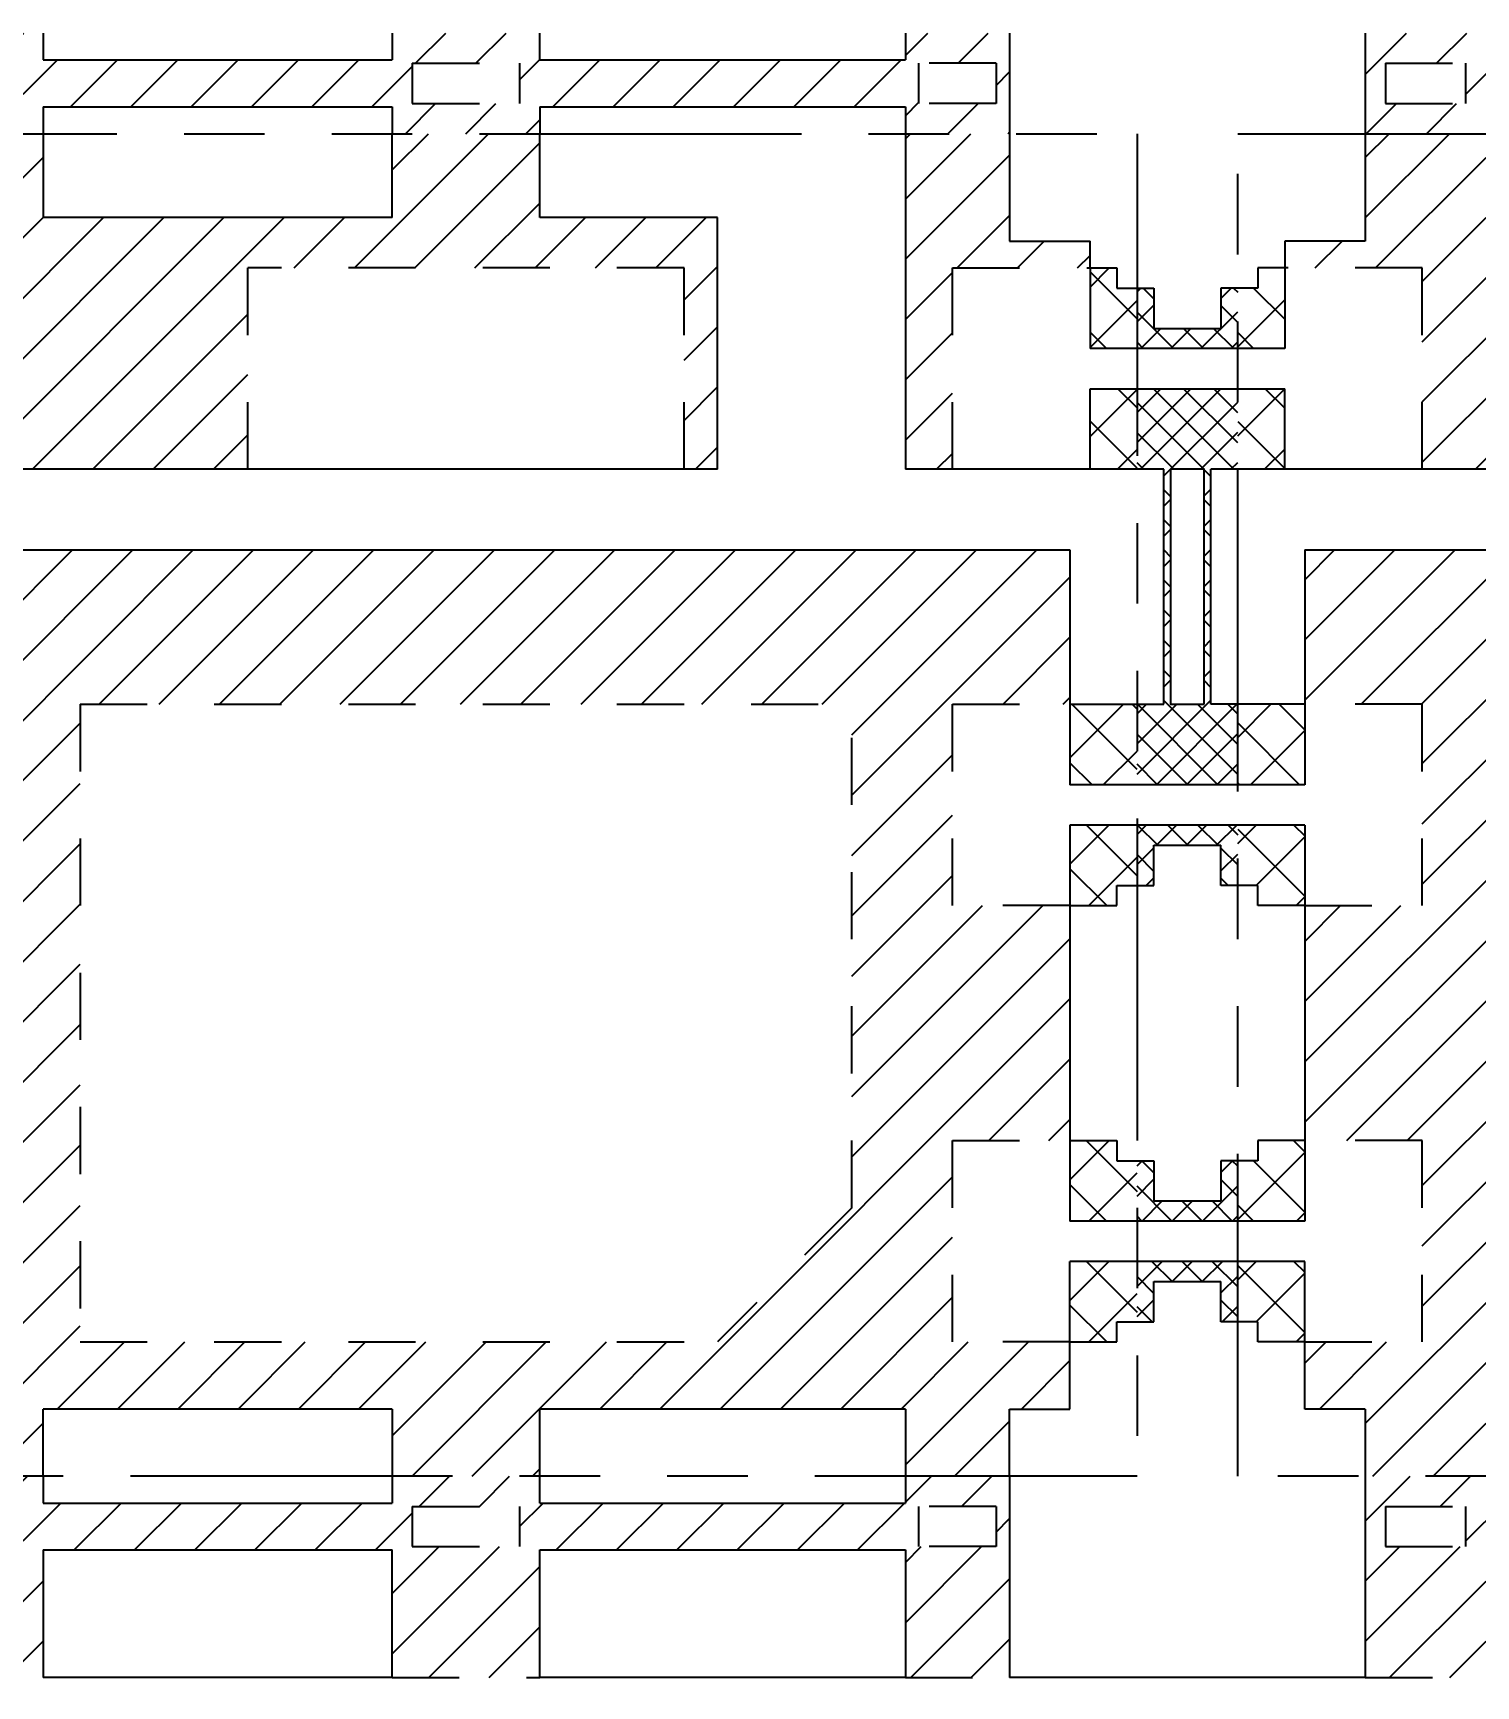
# Model space of a CAD drawing. Extents: x -31 to 92, y -5 to 32.
# Drawn here: x -28.361 to -26.211, y 2.098 to 4.56 of the extents above; entities that cross this region are included whole.
import ezdxf

# ---------------------------------------------------------------- set-up
doc = ezdxf.new("R2010")
doc.units = 0
doc.linetypes.add('ACAD_ISO09W100', pattern=[45, 24, -3, 6, -3, 6, -3])
doc.linetypes.add('HIDDEN', pattern=[0.375, 0.25, -0.125])
for name, color, linetype in [('dimension', 3, 'Continuous'), ('Etched Area', 4, 'Continuous'), ('Hidden', 4, 'HIDDEN'), ('PKG Line', 2, 'ACAD_ISO09W100')]:
    doc.layers.add(name, color=color, linetype=linetype)
doc.styles.add('SIMPLEX', font='SIMPLEX')
doc.dimstyles.new('0.16', dxfattribs={"dimscale": 0.16, "dimtxt": 1, "dimasz": 1, "dimexe": 0.3, "dimexo": 0.3, "dimgap": 0.3, "dimtad": 0, "dimdec": 3, "dimzin": 1, "dimdsep": 46, "dimtxsty": 'SIMPLEX', "dimcen": 0, "dimclrd": 256, "dimclre": 256, "dimclrt": 7, "dimadec": 0, "dimazin": 1, "dimtm": 1.25, "dimtfac": 1, "dimtdec": 3, "dimtmove": 0, "dimatfit": 0, "dimfxl": 0.0072, "dimtolj": 1, "dimtzin": 0, "dimlwd": -1, "dimlwe": -1, "dimarcsym": 1})
pattern_1 = [(45, (512.1009, 192.651176), (-0.0449012806, 0.0449012806), [])]
pattern_2 = [(45, (-293.53363, 42.990105), (-0.04490128, 0.04490128), [])]
pattern_3 = [(135, (-293.53363, 42.990105), (-0.04490128, -0.04490128), [])]
pattern_4 = [(45, (-291.38363, 42.990105), (-0.04490128, 0.04490128), [])]
pattern_5 = [(45, (-293.58363, 42.990105), (-0.04490128, 0.04490128), [])]
pattern_6 = [(135, (-293.58363, 42.990105), (-0.04490128, -0.04490128), [])]
pattern_7 = [(45, (84.982852, 13.05023), (-0.02245064, 0.02245064), [])]
pattern_8 = [(135, (84.982852, 13.05023), (-0.02245064, -0.02245064), [])]

# ---------------------------------------------------------------- blocks, each defined once
blk = doc.blocks.new('*D0')
at = {"layer": 'Defpoints', "color": 0, "transparency": 16777216}
for p in [(2834.0775, 1819.6567), (2712.145, 1789.4817), (2713.1256, 1789.4817)]:
    blk.add_point(p, dxfattribs=at)
at = {"layer": 'dimension', "transparency": 16777216}
blk.add_line((2713.0776, 1789.4817), (2712.145, 1789.4817), dxfattribs=at)
at = {"layer": 'dimension', "color": 7, "transparency": 16777216, "insert": (2711.7161, 1789.4817), "char_height": 0.16, "attachment_point": 5, "style": 'SIMPLEX'}
blk.add_mtext('\\A1;30.175', dxfattribs=at)
blk = doc.blocks.new('*D1')
at = {"layer": 'Defpoints', "color": 0, "transparency": 16777216}
for p in [(2834.0775, 1819.6567), (2714.1625, 1788.5587), (2714.1625, 1787.7874)]:
    blk.add_point(p, dxfattribs=at)
at = {"layer": 'dimension', "transparency": 16777216}
blk.add_line((2714.1625, 1788.5107), (2714.1625, 1787.7874), dxfattribs=at)
at = {"layer": 'dimension', "color": 7, "transparency": 16777216, "insert": (2714.1625, 1787.3128), "char_height": 0.16, "attachment_point": 5, "rotation": 90, "style": 'SIMPLEX'}
blk.add_mtext('\\A1;119.915', dxfattribs=at)
blk = doc.blocks.new('*D4')
at = {"layer": 'Defpoints', "color": 0, "transparency": 16777216}
for p in [(2834.0775, 1819.6567), (2712.145, 1789.6317), (2712.9057, 1789.6317)]:
    blk.add_point(p, dxfattribs=at)
at = {"layer": 'dimension', "transparency": 16777216}
blk.add_line((2712.8577, 1789.6317), (2712.145, 1789.6317), dxfattribs=at)
at = {"layer": 'dimension', "color": 7, "transparency": 16777216, "insert": (2711.7008, 1789.6317), "char_height": 0.16, "attachment_point": 5, "style": 'SIMPLEX'}
blk.add_mtext('\\A1;30.025', dxfattribs=at)
blk = doc.blocks.new('*D5')
at = {"layer": 'Defpoints', "color": 0, "transparency": 16777216}
for p in [(2834.0775, 1819.6567), (2712.145, 1789.8317), (2712.9011, 1789.8317)]:
    blk.add_point(p, dxfattribs=at)
at = {"layer": 'dimension', "transparency": 16777216}
blk.add_line((2712.8531, 1789.8317), (2712.145, 1789.8317), dxfattribs=at)
at = {"layer": 'dimension', "color": 7, "transparency": 16777216, "insert": (2711.7008, 1789.8317), "char_height": 0.16, "attachment_point": 5, "style": 'SIMPLEX'}
blk.add_mtext('\\A1;29.825', dxfattribs=at)
blk = doc.blocks.new('*D6')
at = {"layer": 'Defpoints', "color": 0, "transparency": 16777216}
for p in [(2834.0775, 1819.6567), (2712.145, 1790.0417), (2712.9054, 1789.9817)]:
    blk.add_point(p, dxfattribs=at)
at = {"layer": 'dimension', "transparency": 16777216}
for p, q in [((2712.465, 1790.0417), (2712.145, 1790.0417)), ((2712.5854, 1789.9817), (2712.465, 1790.0417)), ((2712.8574, 1789.9817), (2712.5854, 1789.9817))]:
    blk.add_line(p, q, dxfattribs=at)
at = {"layer": 'dimension', "color": 7, "transparency": 16777216, "insert": (2711.7008, 1790.0417), "char_height": 0.16, "attachment_point": 5, "style": 'SIMPLEX'}
blk.add_mtext('\\A1;29.675', dxfattribs=at)
blk = doc.blocks.new('*D7')
at = {"layer": 'Defpoints', "color": 0, "transparency": 16777216}
for p in [(2834.0775, 1819.6567), (2712.9099, 1790.3817), (2712.145, 1790.2417)]:
    blk.add_point(p, dxfattribs=at)
at = {"layer": 'dimension', "transparency": 16777216}
for p, q in [((2712.5899, 1790.3817), (2712.465, 1790.2417)), ((2712.8619, 1790.3817), (2712.5899, 1790.3817)), ((2712.465, 1790.2417), (2712.145, 1790.2417))]:
    blk.add_line(p, q, dxfattribs=at)
at = {"layer": 'dimension', "color": 7, "transparency": 16777216, "insert": (2711.7008, 1790.2417), "char_height": 0.16, "attachment_point": 5, "style": 'SIMPLEX'}
blk.add_mtext('\\A1;29.275', dxfattribs=at)
blk = doc.blocks.new('*D8')
at = {"layer": 'Defpoints', "color": 0, "transparency": 16777216}
for p in [(2834.0775, 1819.6567), (2712.145, 1790.5317), (2712.9034, 1790.5317)]:
    blk.add_point(p, dxfattribs=at)
at = {"layer": 'dimension', "transparency": 16777216}
blk.add_line((2712.8554, 1790.5317), (2712.145, 1790.5317), dxfattribs=at)
at = {"layer": 'dimension', "color": 7, "transparency": 16777216, "insert": (2711.7161, 1790.5317), "char_height": 0.16, "attachment_point": 5, "style": 'SIMPLEX'}
blk.add_mtext('\\A1;29.125', dxfattribs=at)
blk = doc.blocks.new('*D9')
at = {"layer": 'Defpoints', "color": 0, "transparency": 16777216}
for p in [(2834.0775, 1819.6567), (2712.145, 1790.7317), (2712.9044, 1790.7317)]:
    blk.add_point(p, dxfattribs=at)
at = {"layer": 'dimension', "transparency": 16777216}
blk.add_line((2712.8564, 1790.7317), (2712.145, 1790.7317), dxfattribs=at)
at = {"layer": 'dimension', "color": 7, "transparency": 16777216, "insert": (2711.7008, 1790.7317), "char_height": 0.16, "attachment_point": 5, "style": 'SIMPLEX'}
blk.add_mtext('\\A1;28.925', dxfattribs=at)
blk = doc.blocks.new('*D10')
at = {"layer": 'Defpoints', "color": 0, "transparency": 16777216}
for p in [(2834.0775, 1819.6567), (2712.145, 1791.0217), (2712.901, 1790.8817)]:
    blk.add_point(p, dxfattribs=at)
at = {"layer": 'dimension', "transparency": 16777216}
for p, q in [((2712.465, 1791.0217), (2712.145, 1791.0217)), ((2712.581, 1790.8817), (2712.465, 1791.0217)), ((2712.853, 1790.8817), (2712.581, 1790.8817))]:
    blk.add_line(p, q, dxfattribs=at)
at = {"layer": 'dimension', "color": 7, "transparency": 16777216, "insert": (2711.7008, 1791.0217), "char_height": 0.16, "attachment_point": 5, "style": 'SIMPLEX'}
blk.add_mtext('\\A1;28.775', dxfattribs=at)
blk = doc.blocks.new('*D11')
at = {"layer": 'Defpoints', "color": 0, "transparency": 16777216}
for p in [(2834.0775, 1819.6567), (2712.9061, 1791.2817), (2712.145, 1791.2217)]:
    blk.add_point(p, dxfattribs=at)
at = {"layer": 'dimension', "transparency": 16777216}
for p, q in [((2712.5861, 1791.2817), (2712.465, 1791.2217)), ((2712.8581, 1791.2817), (2712.5861, 1791.2817)), ((2712.465, 1791.2217), (2712.145, 1791.2217))]:
    blk.add_line(p, q, dxfattribs=at)
at = {"layer": 'dimension', "color": 7, "transparency": 16777216, "insert": (2711.7008, 1791.2217), "char_height": 0.16, "attachment_point": 5, "style": 'SIMPLEX'}
blk.add_mtext('\\A1;28.375', dxfattribs=at)
blk = doc.blocks.new('*D12')
at = {"layer": 'Defpoints', "color": 0, "transparency": 16777216}
for p in [(2834.0775, 1819.6567), (2712.145, 1791.4317), (2712.909, 1791.4317)]:
    blk.add_point(p, dxfattribs=at)
at = {"layer": 'dimension', "transparency": 16777216}
blk.add_line((2712.861, 1791.4317), (2712.145, 1791.4317), dxfattribs=at)
at = {"layer": 'dimension', "color": 7, "transparency": 16777216, "insert": (2711.7008, 1791.4317), "char_height": 0.16, "attachment_point": 5, "style": 'SIMPLEX'}
blk.add_mtext('\\A1;28.225', dxfattribs=at)
blk = doc.blocks.new('*D13')
at = {"layer": 'Defpoints', "color": 0, "transparency": 16777216}
for p in [(2834.0775, 1819.6567), (2712.145, 1791.6317), (2712.9063, 1791.6317)]:
    blk.add_point(p, dxfattribs=at)
at = {"layer": 'dimension', "transparency": 16777216}
blk.add_line((2712.8583, 1791.6317), (2712.145, 1791.6317), dxfattribs=at)
at = {"layer": 'dimension', "color": 7, "transparency": 16777216, "insert": (2711.7008, 1791.6317), "char_height": 0.16, "attachment_point": 5, "style": 'SIMPLEX'}
blk.add_mtext('\\A1;28.025', dxfattribs=at)
blk = doc.blocks.new('*D14')
at = {"layer": 'Defpoints', "color": 0, "transparency": 16777216}
for p in [(2834.0775, 1819.6567), (2712.145, 1791.7817), (2712.9161, 1791.7817)]:
    blk.add_point(p, dxfattribs=at)
at = {"layer": 'dimension', "transparency": 16777216}
blk.add_line((2712.8681, 1791.7817), (2712.145, 1791.7817), dxfattribs=at)
at = {"layer": 'dimension', "color": 7, "transparency": 16777216, "insert": (2711.7008, 1791.7817), "char_height": 0.16, "attachment_point": 5, "style": 'SIMPLEX'}
blk.add_mtext('\\A1;27.875', dxfattribs=at)
blk = doc.blocks.new('*D30')
at = {"layer": 'Defpoints', "color": 0, "transparency": 16777216}
for p in [(2834.0775, 1819.6567), (2714.3625, 1788.5507), (2714.3625, 1787.7874)]:
    blk.add_point(p, dxfattribs=at)
at = {"layer": 'dimension', "transparency": 16777216}
blk.add_line((2714.3625, 1788.5027), (2714.3625, 1787.7874), dxfattribs=at)
at = {"layer": 'dimension', "color": 7, "transparency": 16777216, "insert": (2714.3625, 1787.3128), "char_height": 0.16, "attachment_point": 5, "rotation": 90, "style": 'SIMPLEX'}
blk.add_mtext('\\A1;119.715', dxfattribs=at)
blk = doc.blocks.new('*D31')
at = {"layer": 'Defpoints', "color": 0, "transparency": 16777216}
for p in [(2834.0775, 1819.6567), (2714.6525, 1788.5532), (2714.6525, 1787.7874)]:
    blk.add_point(p, dxfattribs=at)
at = {"layer": 'dimension', "transparency": 16777216}
blk.add_line((2714.6525, 1788.5052), (2714.6525, 1787.7874), dxfattribs=at)
at = {"layer": 'dimension', "color": 7, "transparency": 16777216, "insert": (2714.6525, 1787.2975), "char_height": 0.16, "attachment_point": 5, "rotation": 90, "style": 'SIMPLEX'}
blk.add_mtext('\\A1;119.425', dxfattribs=at)
blk = doc.blocks.new('*D32')
at = {"layer": 'Defpoints', "color": 0, "transparency": 16777216}
for p in [(2834.0775, 1819.6567), (2714.8525, 1788.552), (2714.8525, 1787.7874)]:
    blk.add_point(p, dxfattribs=at)
at = {"layer": 'dimension', "transparency": 16777216}
blk.add_line((2714.8525, 1788.504), (2714.8525, 1787.7874), dxfattribs=at)
at = {"layer": 'dimension', "color": 7, "transparency": 16777216, "insert": (2714.8525, 1787.2975), "char_height": 0.16, "attachment_point": 5, "rotation": 90, "style": 'SIMPLEX'}
blk.add_mtext('\\A1;119.225', dxfattribs=at)
blk = doc.blocks.new('*D33')
at = {"layer": 'Defpoints', "color": 0, "transparency": 16777216}
for p in [(2834.0775, 1819.6567), (2715.1425, 1788.5544), (2715.1425, 1787.7874)]:
    blk.add_point(p, dxfattribs=at)
at = {"layer": 'dimension', "transparency": 16777216}
blk.add_line((2715.1425, 1788.5064), (2715.1425, 1787.7874), dxfattribs=at)
at = {"layer": 'dimension', "color": 7, "transparency": 16777216, "insert": (2715.1425, 1787.2975), "char_height": 0.16, "attachment_point": 5, "rotation": 90, "style": 'SIMPLEX'}
blk.add_mtext('\\A1;118.935', dxfattribs=at)
blk = doc.blocks.new('*D34')
at = {"layer": 'Defpoints', "color": 0, "transparency": 16777216}
for p in [(2834.0775, 1819.6567), (2715.3425, 1788.5457), (2715.3425, 1787.7874)]:
    blk.add_point(p, dxfattribs=at)
at = {"layer": 'dimension', "transparency": 16777216}
blk.add_line((2715.3425, 1788.4977), (2715.3425, 1787.7874), dxfattribs=at)
at = {"layer": 'dimension', "color": 7, "transparency": 16777216, "insert": (2715.3425, 1787.2975), "char_height": 0.16, "attachment_point": 5, "rotation": 90, "style": 'SIMPLEX'}
blk.add_mtext('\\A1;118.735', dxfattribs=at)
blk = doc.blocks.new('*D35')
at = {"layer": 'Defpoints', "color": 0, "transparency": 16777216}
for p in [(2834.0775, 1819.6567), (2715.5525, 1788.5558), (2715.5525, 1787.7874)]:
    blk.add_point(p, dxfattribs=at)
at = {"layer": 'dimension', "transparency": 16777216}
blk.add_line((2715.5525, 1788.5078), (2715.5525, 1787.7874), dxfattribs=at)
at = {"layer": 'dimension', "color": 7, "transparency": 16777216, "insert": (2715.5525, 1787.2975), "char_height": 0.16, "attachment_point": 5, "rotation": 90, "style": 'SIMPLEX'}
blk.add_mtext('\\A1;118.525', dxfattribs=at)
blk = doc.blocks.new('*D36')
at = {"layer": 'Defpoints', "color": 0, "transparency": 16777216}
for p in [(2834.0775, 1819.6567), (2715.7525, 1788.567), (2715.7525, 1787.7874)]:
    blk.add_point(p, dxfattribs=at)
at = {"layer": 'dimension', "transparency": 16777216}
blk.add_line((2715.7525, 1788.519), (2715.7525, 1787.7874), dxfattribs=at)
at = {"layer": 'dimension', "color": 7, "transparency": 16777216, "insert": (2715.7525, 1787.2975), "char_height": 0.16, "attachment_point": 5, "rotation": 90, "style": 'SIMPLEX'}
blk.add_mtext('\\A1;118.325', dxfattribs=at)
blk = doc.blocks.new('*D37')
at = {"layer": 'Defpoints', "color": 0, "transparency": 16777216}
for p in [(2834.0775, 1819.6567), (2715.9025, 1788.5595), (2715.9025, 1787.7874)]:
    blk.add_point(p, dxfattribs=at)
at = {"layer": 'dimension', "transparency": 16777216}
blk.add_line((2715.9025, 1788.5115), (2715.9025, 1787.7874), dxfattribs=at)
at = {"layer": 'dimension', "color": 7, "transparency": 16777216, "insert": (2715.9025, 1787.3128), "char_height": 0.16, "attachment_point": 5, "rotation": 90, "style": 'SIMPLEX'}
blk.add_mtext('\\A1;118.175', dxfattribs=at)
blk = doc.blocks.new('*D38')
at = {"layer": 'Defpoints', "color": 0, "transparency": 16777216}
for p in [(2834.0775, 1819.6567), (2716.1025, 1788.5558), (2716.1025, 1787.7874)]:
    blk.add_point(p, dxfattribs=at)
at = {"layer": 'dimension', "transparency": 16777216}
blk.add_line((2716.1025, 1788.5078), (2716.1025, 1787.7874), dxfattribs=at)
at = {"layer": 'dimension', "color": 7, "transparency": 16777216, "insert": (2716.1025, 1787.2975), "char_height": 0.16, "attachment_point": 5, "rotation": 90, "style": 'SIMPLEX'}
blk.add_mtext('\\A1;117.975', dxfattribs=at)
blk = doc.blocks.new('*D39')
at = {"layer": 'Defpoints', "color": 0, "transparency": 16777216}
for p in [(2834.0775, 1819.6567), (2716.3125, 1788.5571), (2716.3125, 1787.7874)]:
    blk.add_point(p, dxfattribs=at)
at = {"layer": 'dimension', "transparency": 16777216}
blk.add_line((2716.3125, 1788.5091), (2716.3125, 1787.7874), dxfattribs=at)
at = {"layer": 'dimension', "color": 7, "transparency": 16777216, "insert": (2716.3125, 1787.2975), "char_height": 0.16, "attachment_point": 5, "rotation": 90, "style": 'SIMPLEX'}
blk.add_mtext('\\A1;117.765', dxfattribs=at)

msp = doc.modelspace()

# ---------------------------------------------------------------- hatches: boundary and pattern name
at = {"layer": 'Etched Area'}
h = msp.add_hatch(dxfattribs=at)
h.set_pattern_fill('ANSI31', color=256, scale=0.02)
h.set_pattern_definition(pattern_1)
h.paths.add_polyline_path([(-26.9064, 4.5605), (-27.0614, 4.5605), (-27.0614, 4.5205), (-27.6064, 4.5205), (-27.6064, 4.5605), (-27.8264, 4.5605), (-27.8264, 4.5205), (-28.3464, 4.5205), (-28.3464, 4.5605), (-28.5264, 4.5605), (-28.5264, 4.4105), (-28.3464, 4.4105), (-28.3464, 4.4505), (-27.8264, 4.4505), (-27.8264, 4.4105), (-27.6064, 4.4105), (-27.6064, 4.4505), (-27.0614, 4.4505), (-27.0614, 4.4105), (-26.9064, 4.4105)])
h.paths.add_polyline_path([(-27.6364, 4.4555), (-27.7964, 4.4555), (-27.7964, 4.5155), (-27.6364, 4.5155)], flags=16)
h.paths.add_polyline_path([(-27.0414, 4.5155), (-26.9264, 4.5155), (-26.9264, 4.4555), (-27.0414, 4.4555)], flags=16)
h.paths.add_polyline_path([(-28.3764, 4.4555), (-28.4964, 4.4555), (-28.4964, 4.5155), (-28.3764, 4.5155)], flags=16)
h = msp.add_hatch(dxfattribs=at)
h.set_pattern_fill('ANSI31', color=256, scale=0.02)
h.set_pattern_definition([(45, (514.2509, 192.651176), (-0.0449012806, 0.0449012806), [])])
h.paths.add_polyline_path([(-24.7564, 4.5605), (-24.9114, 4.5605), (-24.9114, 4.5205), (-25.4564, 4.5205), (-25.4564, 4.5605), (-25.6764, 4.5605), (-25.6764, 4.5205), (-26.1964, 4.5205), (-26.1964, 4.5605), (-26.3764, 4.5605), (-26.3764, 4.4105), (-26.1964, 4.4105), (-26.1964, 4.4505), (-25.6764, 4.4505), (-25.6764, 4.4105), (-25.4564, 4.4105), (-25.4564, 4.4505), (-24.9114, 4.4505), (-24.9114, 4.4105), (-24.7564, 4.4105)])
h.paths.add_polyline_path([(-25.4864, 4.4555), (-25.6464, 4.4555), (-25.6464, 4.5155), (-25.4864, 4.5155)], flags=16)
h.paths.add_polyline_path([(-24.8914, 4.5155), (-24.7764, 4.5155), (-24.7764, 4.4555), (-24.8914, 4.4555)], flags=16)
h.paths.add_polyline_path([(-26.2264, 4.4555), (-26.3464, 4.4555), (-26.3464, 4.5155), (-26.2264, 4.5155)], flags=16)
h = msp.add_hatch(dxfattribs=at)
h.set_pattern_fill('ANSI31', color=256, scale=0.02)
h.set_pattern_definition(pattern_2)
h.paths.add_polyline_path([(-28.0414, 4.2105), (-27.3914, 4.2105), (-27.3914, 3.9105), (-27.3414, 3.9105), (-27.3414, 4.2855), (-27.6064, 4.2855), (-27.6064, 4.4105), (-27.8264, 4.4105), (-27.8264, 4.2855), (-28.3464, 4.2855), (-28.3464, 4.4105), (-28.5264, 4.4105), (-28.5264, 4.2505), (-28.6464, 4.2505), (-28.6464, 4.2105), (-28.4414, 4.2105), (-28.4414, 3.9105), (-28.0414, 3.9105)])
h = msp.add_hatch(dxfattribs=at)
h.set_pattern_fill('ANSI31', color=4, scale=0.02)
h.set_pattern_definition(pattern_2)
h.paths.add_polyline_path([(-26.9064, 4.4105), (-27.0614, 4.4105), (-27.0614, 3.9105), (-26.9914, 3.9105), (-26.9914, 4.2105), (-26.7864, 4.2105), (-26.7864, 4.2505), (-26.9064, 4.2505)])
h = msp.add_hatch(dxfattribs=at)
h.set_pattern_fill('ANSI31', color=256, scale=0.02)
h.set_pattern_definition(pattern_4)
h.paths.add_polyline_path([(-25.8914, 4.2105), (-25.2414, 4.2105), (-25.2414, 3.9105), (-25.1914, 3.9105), (-25.1914, 4.2855), (-25.4564, 4.2855), (-25.4564, 4.4105), (-25.6764, 4.4105), (-25.6764, 4.2855), (-26.1964, 4.2855), (-26.1964, 4.4105), (-26.3764, 4.4105), (-26.3764, 4.2505), (-26.4964, 4.2505), (-26.4964, 4.2105), (-26.2914, 4.2105), (-26.2914, 3.9105), (-25.8914, 3.9105)])
h = msp.add_hatch(dxfattribs=at)
h.set_pattern_fill('ANSI31', color=4, scale=0.02)
h.set_pattern_definition([(45, (-293.53363, 44.290105), (-0.04490128, 0.04490128), [])])
h.paths.add_polyline_path([(-26.7864, 4.2105), (-26.7864, 4.0905), (-26.7164, 4.0905), (-26.7164, 4.1805), (-26.7464, 4.1805), (-26.7464, 4.2105)])
h = msp.add_hatch(dxfattribs=at)
h.set_pattern_fill('ANSI31', color=4, scale=0.02, angle=90)
h.set_pattern_definition([(135, (-293.53363, 44.290105), (-0.04490128, -0.04490128), [])])
h.paths.add_polyline_path([(-26.7864, 4.2105), (-26.7864, 4.0905), (-26.7164, 4.0905), (-26.7164, 4.1805), (-26.7464, 4.1805), (-26.7464, 4.2105)])
h = msp.add_hatch(dxfattribs=at)
h.set_pattern_fill('ANSI31', color=4, scale=0.02)
h.set_pattern_definition([(45, (-293.58363, 44.290105), (-0.04490128, 0.04490128), [])])
h.paths.add_polyline_path([(-26.4964, 4.0905), (-26.4964, 4.2105), (-26.5364, 4.2105), (-26.5364, 4.1805), (-26.5664, 4.1805), (-26.5664, 4.0905)])
h = msp.add_hatch(dxfattribs=at)
h.set_pattern_fill('ANSI31', color=4, scale=0.02, angle=90)
h.set_pattern_definition([(135, (-293.58363, 44.290105), (-0.04490128, -0.04490128), [])])
h.paths.add_polyline_path([(-26.4964, 4.0905), (-26.4964, 4.2105), (-26.5364, 4.2105), (-26.5364, 4.1805), (-26.5664, 4.1805), (-26.5664, 4.0905)])
h = msp.add_hatch(dxfattribs=at)
h.set_pattern_fill('ANSI31', color=256, scale=0.01)
h.set_pattern_definition(pattern_7)
h.paths.add_polyline_path([(-26.5664, 4.1805), (-26.5914, 4.1805), (-26.5914, 4.1205), (-26.6914, 4.1205), (-26.6914, 4.1805), (-26.7164, 4.1805), (-26.7164, 4.0905), (-26.5664, 4.0905)])
h = msp.add_hatch(dxfattribs=at)
h.set_pattern_fill('ANSI31', color=256, scale=0.01, angle=90)
h.set_pattern_definition(pattern_8)
h.paths.add_polyline_path([(-26.5664, 4.1805), (-26.5914, 4.1805), (-26.5914, 4.1205), (-26.6914, 4.1205), (-26.6914, 4.1805), (-26.7164, 4.1805), (-26.7164, 4.0905), (-26.5664, 4.0905)])
h = msp.add_hatch(dxfattribs=at)
h.set_pattern_fill('ANSI31', color=4, scale=0.02, angle=90)
h.set_pattern_definition(pattern_3)
h.paths.add_polyline_path([(-26.7164, 4.0305), (-26.7864, 4.0305), (-26.7864, 3.9105), (-26.7164, 3.9105)])
h = msp.add_hatch(dxfattribs=at)
h.set_pattern_fill('ANSI31', color=4, scale=0.02)
h.set_pattern_definition(pattern_2)
h.paths.add_polyline_path([(-26.7164, 4.0305), (-26.7864, 4.0305), (-26.7864, 3.9105), (-26.7164, 3.9105)])
h = msp.add_hatch(dxfattribs=at)
h.set_pattern_fill('ANSI31', color=256, scale=0.01)
h.set_pattern_definition(pattern_7)
h.paths.add_polyline_path([(-26.6164, 3.5605), (-26.6664, 3.5605), (-26.6664, 3.9105), (-26.6164, 3.9105)])
h.paths.add_polyline_path([(-26.5664, 4.0305), (-26.7164, 4.0305), (-26.7164, 3.9105), (-26.6764, 3.9105), (-26.6764, 3.5605), (-26.7164, 3.5605), (-26.7164, 3.4405), (-26.5664, 3.4405), (-26.5664, 3.5605), (-26.6064, 3.5605), (-26.6064, 3.9105), (-26.5664, 3.9105)])
h = msp.add_hatch(dxfattribs=at)
h.set_pattern_fill('ANSI31', color=256, scale=0.01, angle=90)
h.set_pattern_definition(pattern_8)
h.paths.add_polyline_path([(-26.6164, 3.5605), (-26.6664, 3.5605), (-26.6664, 3.9105), (-26.6164, 3.9105)])
h.paths.add_polyline_path([(-26.5664, 4.0305), (-26.7164, 4.0305), (-26.7164, 3.9105), (-26.6764, 3.9105), (-26.6764, 3.5605), (-26.7164, 3.5605), (-26.7164, 3.4405), (-26.5664, 3.4405), (-26.5664, 3.5605), (-26.6064, 3.5605), (-26.6064, 3.9105), (-26.5664, 3.9105)])
h = msp.add_hatch(dxfattribs=at)
h.set_pattern_fill('ANSI31', color=4, scale=0.02, angle=90)
h.set_pattern_definition(pattern_6)
h.paths.add_polyline_path([(-26.4964, 4.0305), (-26.5664, 4.0305), (-26.5664, 3.9105), (-26.4964, 3.9105)])
h = msp.add_hatch(dxfattribs=at)
h.set_pattern_fill('ANSI31', color=4, scale=0.02)
h.set_pattern_definition(pattern_5)
h.paths.add_polyline_path([(-26.4964, 4.0305), (-26.5664, 4.0305), (-26.5664, 3.9105), (-26.4964, 3.9105)])
h = msp.add_hatch(dxfattribs=at)
h.set_pattern_fill('ANSI31', color=256, scale=0.02)
h.set_pattern_definition(pattern_2)
h.paths.add_polyline_path([(-26.8164, 3.7905), (-28.6164, 3.7905), (-28.6164, 3.5605), (-28.4414, 3.5605), (-28.4414, 3.2605), (-28.6164, 3.2605), (-28.6164, 2.9105), (-28.4414, 2.9105), (-28.4414, 2.6105), (-28.6164, 2.6105), (-28.6164, 2.5105), (-28.5264, 2.5105), (-28.5264, 2.4105), (-28.3464, 2.4105), (-28.3464, 2.5105), (-27.8264, 2.5105), (-27.8264, 2.4105), (-27.6064, 2.4105), (-27.6064, 2.5105), (-27.0614, 2.5105), (-27.0614, 2.4105), (-26.9064, 2.4105), (-26.9064, 2.5105), (-26.8164, 2.5105), (-26.8164, 2.6105), (-26.9914, 2.6105), (-26.9914, 2.9105), (-26.8164, 2.9105), (-26.8164, 3.2605), (-26.9914, 3.2605), (-26.9914, 3.5605), (-26.8164, 3.5605)])
h.paths.add_polyline_path([(-28.2914, 3.5605), (-27.1414, 3.5605), (-27.1414, 2.8105), (-27.3414, 2.6105), (-28.2914, 2.6105)], flags=16)
h = msp.add_hatch(dxfattribs=at)
h.set_pattern_fill('ANSI31', color=256, scale=0.02)
h.set_pattern_definition(pattern_4)
h.paths.add_polyline_path([(-24.6664, 3.7905), (-26.4664, 3.7905), (-26.4664, 3.5605), (-26.2914, 3.5605), (-26.2914, 3.2605), (-26.4664, 3.2605), (-26.4664, 2.9105), (-26.2914, 2.9105), (-26.2914, 2.6105), (-26.4664, 2.6105), (-26.4664, 2.5105), (-26.3764, 2.5105), (-26.3764, 2.4105), (-26.1964, 2.4105), (-26.1964, 2.5105), (-25.6764, 2.5105), (-25.6764, 2.4105), (-25.4564, 2.4105), (-25.4564, 2.5105), (-24.9114, 2.5105), (-24.9114, 2.4105), (-24.7564, 2.4105), (-24.7564, 2.5105), (-24.6664, 2.5105), (-24.6664, 2.6105), (-24.8414, 2.6105), (-24.8414, 2.9105), (-24.6664, 2.9105), (-24.6664, 3.2605), (-24.8414, 3.2605), (-24.8414, 3.5605), (-24.6664, 3.5605)])
h.paths.add_polyline_path([(-26.1414, 3.5605), (-24.9914, 3.5605), (-24.9914, 2.8105), (-25.1914, 2.6105), (-26.1414, 2.6105)], flags=16)
h = msp.add_hatch(dxfattribs=at)
h.set_pattern_fill('ANSI31', color=4, scale=0.02, angle=90)
h.set_pattern_definition(pattern_3)
h.paths.add_polyline_path([(-26.7164, 3.5605), (-26.8164, 3.5605), (-26.8164, 3.4405), (-26.7164, 3.4405)])
h = msp.add_hatch(dxfattribs=at)
h.set_pattern_fill('ANSI31', color=4, scale=0.02)
h.set_pattern_definition(pattern_2)
h.paths.add_polyline_path([(-26.7164, 3.5605), (-26.8164, 3.5605), (-26.8164, 3.4405), (-26.7164, 3.4405)])
h = msp.add_hatch(dxfattribs=at)
h.set_pattern_fill('ANSI31', color=4, scale=0.02, angle=90)
h.set_pattern_definition(pattern_6)
h.paths.add_polyline_path([(-26.4664, 3.5605), (-26.5664, 3.5605), (-26.5664, 3.4405), (-26.4664, 3.4405)])
h = msp.add_hatch(dxfattribs=at)
h.set_pattern_fill('ANSI31', color=4, scale=0.02)
h.set_pattern_definition(pattern_5)
h.paths.add_polyline_path([(-26.4664, 3.5605), (-26.5664, 3.5605), (-26.5664, 3.4405), (-26.4664, 3.4405)])
h = msp.add_hatch(dxfattribs=at)
h.set_pattern_fill('ANSI31', color=4, scale=0.02)
h.set_pattern_definition([(45, (-293.53363, 43.640105), (-0.04490128, 0.04490128), [])])
h.paths.add_polyline_path([(-26.7164, 3.2905), (-26.7464, 3.2905), (-26.7464, 3.2605), (-26.8164, 3.2605), (-26.8164, 3.3805), (-26.7164, 3.3805)])
h = msp.add_hatch(dxfattribs=at)
h.set_pattern_fill('ANSI31', color=4, scale=0.02, angle=90)
h.set_pattern_definition([(135, (-293.53363, 43.640105), (-0.04490128, -0.04490128), [])])
h.paths.add_polyline_path([(-26.7164, 3.2905), (-26.7464, 3.2905), (-26.7464, 3.2605), (-26.8164, 3.2605), (-26.8164, 3.3805), (-26.7164, 3.3805)])
h = msp.add_hatch(dxfattribs=at)
h.set_pattern_fill('ANSI31', color=256, scale=0.01)
h.set_pattern_definition(pattern_7)
h.paths.add_polyline_path([(-26.5664, 3.3805), (-26.7164, 3.3805), (-26.7164, 3.2905), (-26.6914, 3.2905), (-26.6914, 3.3505), (-26.5914, 3.3505), (-26.5914, 3.2905), (-26.5664, 3.2905)])
h = msp.add_hatch(dxfattribs=at)
h.set_pattern_fill('ANSI31', color=256, scale=0.01, angle=90)
h.set_pattern_definition(pattern_8)
h.paths.add_polyline_path([(-26.5664, 3.3805), (-26.7164, 3.3805), (-26.7164, 3.2905), (-26.6914, 3.2905), (-26.6914, 3.3505), (-26.5914, 3.3505), (-26.5914, 3.2905), (-26.5664, 3.2905)])
h = msp.add_hatch(dxfattribs=at)
h.set_pattern_fill('ANSI31', color=4, scale=0.02)
h.set_pattern_definition([(45, (-293.58363, 43.640105), (-0.04490128, 0.04490128), [])])
h.paths.add_polyline_path([(-26.4664, 3.2605), (-26.5364, 3.2605), (-26.5364, 3.2905), (-26.5664, 3.2905), (-26.5664, 3.3805), (-26.4664, 3.3805)])
h = msp.add_hatch(dxfattribs=at)
h.set_pattern_fill('ANSI31', color=4, scale=0.02, angle=90)
h.set_pattern_definition([(135, (-293.58363, 43.640105), (-0.04490128, -0.04490128), [])])
h.paths.add_polyline_path([(-26.4664, 3.2605), (-26.5364, 3.2605), (-26.5364, 3.2905), (-26.5664, 3.2905), (-26.5664, 3.3805), (-26.4664, 3.3805)])
h = msp.add_hatch(dxfattribs=at)
h.set_pattern_fill('ANSI31', color=4, scale=0.02)
h.set_pattern_definition(pattern_2)
h.paths.add_polyline_path([(-26.7164, 2.8805), (-26.7464, 2.8805), (-26.7464, 2.9105), (-26.8164, 2.9105), (-26.8164, 2.7905), (-26.7164, 2.7905)])
h = msp.add_hatch(dxfattribs=at)
h.set_pattern_fill('ANSI31', color=4, scale=0.02, angle=90)
h.set_pattern_definition(pattern_3)
h.paths.add_polyline_path([(-26.7164, 2.8805), (-26.7464, 2.8805), (-26.7464, 2.9105), (-26.8164, 2.9105), (-26.8164, 2.7905), (-26.7164, 2.7905)])
h = msp.add_hatch(dxfattribs=at)
h.set_pattern_fill('ANSI31', color=4, scale=0.02)
h.set_pattern_definition(pattern_5)
h.paths.add_polyline_path([(-26.4664, 2.9105), (-26.5364, 2.9105), (-26.5364, 2.8805), (-26.5664, 2.8805), (-26.5664, 2.7905), (-26.4664, 2.7905)])
h = msp.add_hatch(dxfattribs=at)
h.set_pattern_fill('ANSI31', color=4, scale=0.02, angle=90)
h.set_pattern_definition(pattern_6)
h.paths.add_polyline_path([(-26.4664, 2.9105), (-26.5364, 2.9105), (-26.5364, 2.8805), (-26.5664, 2.8805), (-26.5664, 2.7905), (-26.4664, 2.7905)])
h = msp.add_hatch(dxfattribs=at)
h.set_pattern_fill('ANSI31', color=256, scale=0.01)
h.set_pattern_definition(pattern_7)
h.paths.add_polyline_path([(-26.5664, 2.8805), (-26.5914, 2.8805), (-26.5914, 2.8205), (-26.6914, 2.8205), (-26.6914, 2.8805), (-26.7164, 2.8805), (-26.7164, 2.7905), (-26.5664, 2.7905)])
h = msp.add_hatch(dxfattribs=at)
h.set_pattern_fill('ANSI31', color=256, scale=0.01, angle=90)
h.set_pattern_definition(pattern_8)
h.paths.add_polyline_path([(-26.5664, 2.8805), (-26.5914, 2.8805), (-26.5914, 2.8205), (-26.6914, 2.8205), (-26.6914, 2.8805), (-26.7164, 2.8805), (-26.7164, 2.7905), (-26.5664, 2.7905)])
h = msp.add_hatch(dxfattribs=at)
h.set_pattern_fill('ANSI31', color=4, scale=0.02)
h.set_pattern_definition(pattern_2)
h.paths.add_polyline_path([(-26.7164, 2.6405), (-26.7464, 2.6405), (-26.7464, 2.6105), (-26.8164, 2.6105), (-26.8164, 2.7305), (-26.7164, 2.7305)])
h = msp.add_hatch(dxfattribs=at)
h.set_pattern_fill('ANSI31', color=4, scale=0.02, angle=90)
h.set_pattern_definition(pattern_3)
h.paths.add_polyline_path([(-26.7164, 2.6405), (-26.7464, 2.6405), (-26.7464, 2.6105), (-26.8164, 2.6105), (-26.8164, 2.7305), (-26.7164, 2.7305)])
h = msp.add_hatch(dxfattribs=at)
h.set_pattern_fill('ANSI31', color=256, scale=0.01)
h.set_pattern_definition(pattern_7)
h.paths.add_polyline_path([(-26.5664, 2.7305), (-26.7164, 2.7305), (-26.7164, 2.6405), (-26.6914, 2.6405), (-26.6914, 2.7005), (-26.5914, 2.7005), (-26.5914, 2.6405), (-26.5664, 2.6405)])
h = msp.add_hatch(dxfattribs=at)
h.set_pattern_fill('ANSI31', color=256, scale=0.01, angle=90)
h.set_pattern_definition(pattern_8)
h.paths.add_polyline_path([(-26.5664, 2.7305), (-26.7164, 2.7305), (-26.7164, 2.6405), (-26.6914, 2.6405), (-26.6914, 2.7005), (-26.5914, 2.7005), (-26.5914, 2.6405), (-26.5664, 2.6405)])
h = msp.add_hatch(dxfattribs=at)
h.set_pattern_fill('ANSI31', color=4, scale=0.02)
h.set_pattern_definition(pattern_5)
h.paths.add_polyline_path([(-26.4664, 2.6105), (-26.5364, 2.6105), (-26.5364, 2.6405), (-26.5664, 2.6405), (-26.5664, 2.7305), (-26.4664, 2.7305)])
h = msp.add_hatch(dxfattribs=at)
h.set_pattern_fill('ANSI31', color=4, scale=0.02, angle=90)
h.set_pattern_definition(pattern_6)
h.paths.add_polyline_path([(-26.4664, 2.6105), (-26.5364, 2.6105), (-26.5364, 2.6405), (-26.5664, 2.6405), (-26.5664, 2.7305), (-26.4664, 2.7305)])
h = msp.add_hatch(dxfattribs=at)
h.set_pattern_fill('ANSI31', color=256, scale=0.02)
h.set_pattern_definition(pattern_1)
h.paths.add_polyline_path([(-28.3464, 2.3005), (-27.8264, 2.3005), (-27.8264, 2.1105), (-27.6064, 2.1105), (-27.6064, 2.3005), (-27.0614, 2.3005), (-27.0614, 2.1105), (-26.9064, 2.1105), (-26.9064, 2.3005), (-26.9064, 2.4105), (-27.0614, 2.4105), (-27.0614, 2.3705), (-27.6064, 2.3705), (-27.6064, 2.4105), (-27.8264, 2.4105), (-27.8264, 2.3705), (-28.3464, 2.3705), (-28.3464, 2.4105), (-28.5264, 2.4105), (-28.5264, 2.1105), (-28.3464, 2.1105)])
h.paths.add_polyline_path([(-28.4964, 2.3055), (-28.4964, 2.3655), (-28.3764, 2.3655), (-28.3764, 2.3055)], flags=16)
h.paths.add_polyline_path([(-27.7964, 2.3055), (-27.7964, 2.3655), (-27.6364, 2.3655), (-27.6364, 2.3055)], flags=16)
h.paths.add_polyline_path([(-27.0414, 2.3055), (-27.0414, 2.3655), (-26.9264, 2.3655), (-26.9264, 2.3055)], flags=16)
h = msp.add_hatch(dxfattribs=at)
h.set_pattern_fill('ANSI31', color=256, scale=0.02)
h.set_pattern_definition([(45, (514.2509, 192.651176), (-0.0449012806, 0.0449012806), [])])
h.paths.add_polyline_path([(-26.1964, 2.3005), (-25.6764, 2.3005), (-25.6764, 2.1105), (-25.4564, 2.1105), (-25.4564, 2.3005), (-24.9114, 2.3005), (-24.9114, 2.1105), (-24.7564, 2.1105), (-24.7564, 2.3005), (-24.7564, 2.4105), (-24.9114, 2.4105), (-24.9114, 2.3705), (-25.4564, 2.3705), (-25.4564, 2.4105), (-25.6764, 2.4105), (-25.6764, 2.3705), (-26.1964, 2.3705), (-26.1964, 2.4105), (-26.3764, 2.4105), (-26.3764, 2.1105), (-26.1964, 2.1105)])
h.paths.add_polyline_path([(-26.3464, 2.3055), (-26.3464, 2.3655), (-26.2264, 2.3655), (-26.2264, 2.3055)], flags=16)
h.paths.add_polyline_path([(-25.6464, 2.3055), (-25.6464, 2.3655), (-25.4864, 2.3655), (-25.4864, 2.3055)], flags=16)
h.paths.add_polyline_path([(-24.8914, 2.3055), (-24.8914, 2.3655), (-24.7764, 2.3655), (-24.7764, 2.3055)], flags=16)

# ---------------------------------------------------------------- linework, layer by layer
for p, q in [((-28.3464, 4.5605), (-28.3464, 4.5205)), ((-27.8264, 4.5605), (-27.8264, 4.5205)), ((-27.6064, 4.5205), (-27.6064, 4.5605)), ((-27.0614, 4.5605), (-27.0614, 4.5205)), ((-26.9064, 4.5605), (-26.9064, 4.4105)), ((-26.3764, 4.5605), (-26.3764, 4.4105)), ((-28.3464, 4.5205), (-27.8264, 4.5205)), ((-27.6064, 4.5205), (-27.0614, 4.5205)), ((-28.3464, 4.4505), (-27.8264, 4.4505)), ((-28.3464, 4.4505), (-28.3464, 4.4105)), ((-27.8264, 4.4505), (-27.8264, 4.4105)), ((-27.6064, 4.4505), (-27.0614, 4.4505)), ((-27.6064, 4.4505), (-27.6064, 4.4105)), ((-27.0614, 4.4505), (-27.0614, 4.4105)), ((-28.3464, 4.4105), (-28.3464, 4.2855)), ((-27.8264, 4.2855), (-27.8264, 4.4105)), ((-27.6064, 4.2855), (-27.6064, 4.4105)), ((-27.0614, 4.4105), (-27.0614, 3.9105)), ((-26.9064, 4.4105), (-26.9064, 4.2505)), ((-26.3764, 4.4105), (-26.3764, 4.2505)), ((-27.8264, 4.2855), (-28.3464, 4.2855)), ((-27.3414, 4.2855), (-27.6064, 4.2855)), ((-27.3414, 3.9105), (-27.3414, 4.2855)), ((-26.9064, 4.2505), (-26.7864, 4.2505)), ((-26.7864, 4.2105), (-26.7864, 4.2505)), ((-26.4964, 4.2505), (-26.4964, 4.0905)), ((-26.3764, 4.2505), (-26.4964, 4.2505)), ((-26.7864, 4.2105), (-26.7864, 4.0905)), ((-26.7864, 4.2105), (-26.7464, 4.2105)), ((-26.7464, 4.2105), (-26.7464, 4.1805)), ((-26.4964, 4.2105), (-26.5364, 4.2105)), ((-26.5364, 4.2105), (-26.5364, 4.1805)), ((-26.7464, 4.1805), (-26.7164, 4.1805)), ((-26.7164, 4.1805), (-26.6914, 4.1805)), ((-26.6914, 4.1805), (-26.6914, 4.1205)), ((-26.5664, 4.1805), (-26.5914, 4.1805)), ((-26.5914, 4.1805), (-26.5914, 4.1205)), ((-26.5364, 4.1805), (-26.5664, 4.1805)), ((-26.6914, 4.1205), (-26.5914, 4.1205)), ((-26.7164, 4.0905), (-26.7864, 4.0905)), ((-26.5664, 4.0905), (-26.7164, 4.0905)), ((-26.4964, 4.0905), (-26.5664, 4.0905)), ((-26.7864, 4.0305), (-26.7164, 4.0305)), ((-26.7864, 3.9105), (-26.7864, 4.0305)), ((-26.7164, 4.0305), (-26.5664, 4.0305)), ((-26.5664, 4.0305), (-26.4964, 4.0305)), ((-26.4964, 3.9105), (-26.4964, 4.0305)), ((-27.3414, 3.9105), (-28.7164, 3.9105)), ((-26.7164, 3.9105), (-27.0614, 3.9105)), ((-26.6764, 3.9105), (-26.7164, 3.9105)), ((-26.6764, 3.5605), (-26.6764, 3.9105)), ((-26.5664, 3.9105), (-26.6064, 3.9105)), ((-26.6064, 3.5605), (-26.6064, 3.9105)), ((-25.1914, 3.9105), (-26.5664, 3.9105)), ((-28.6164, 3.7905), (-26.8164, 3.7905)), ((-26.8164, 3.7905), (-26.8164, 3.4405)), ((-26.4664, 3.7905), (-24.6664, 3.7905)), ((-26.4664, 3.7905), (-26.4664, 3.4405)), ((-26.8164, 3.5605), (-26.7164, 3.5605)), ((-26.7164, 3.5605), (-26.6764, 3.5605)), ((-26.5664, 3.5605), (-26.6064, 3.5605)), ((-26.4664, 3.5605), (-26.5664, 3.5605)), ((-26.7164, 3.4405), (-26.8164, 3.4405)), ((-26.5664, 3.4405), (-26.7164, 3.4405)), ((-26.4664, 3.4405), (-26.5664, 3.4405)), ((-26.8164, 3.3805), (-26.8164, 2.7905)), ((-26.7164, 3.3805), (-26.8164, 3.3805)), ((-26.5664, 3.3805), (-26.7164, 3.3805)), ((-26.4664, 3.3805), (-26.5664, 3.3805)), ((-26.4664, 3.3805), (-26.4664, 2.7905)), ((-26.6914, 3.3505), (-26.5914, 3.3505)), ((-26.6914, 3.2905), (-26.6914, 3.3505)), ((-26.5914, 3.2905), (-26.5914, 3.3505)), ((-26.7464, 3.2605), (-26.7464, 3.2905)), ((-26.7464, 3.2905), (-26.7164, 3.2905)), ((-26.7164, 3.2905), (-26.6914, 3.2905)), ((-26.5664, 3.2905), (-26.5914, 3.2905)), ((-26.5364, 3.2905), (-26.5664, 3.2905)), ((-26.5364, 3.2605), (-26.5364, 3.2905)), ((-26.8164, 3.2605), (-26.7464, 3.2605)), ((-26.4664, 3.2605), (-26.5364, 3.2605)), ((-26.8164, 2.9105), (-26.7464, 2.9105)), ((-26.7464, 2.9105), (-26.7464, 2.8805)), ((-26.4664, 2.9105), (-26.5364, 2.9105)), ((-26.5364, 2.9105), (-26.5364, 2.8805)), ((-26.7464, 2.8805), (-26.7164, 2.8805)), ((-26.7164, 2.8805), (-26.6914, 2.8805)), ((-26.6914, 2.8805), (-26.6914, 2.8205)), ((-26.5664, 2.8805), (-26.5914, 2.8805)), ((-26.5914, 2.8805), (-26.5914, 2.8205)), ((-26.5364, 2.8805), (-26.5664, 2.8805)), ((-26.6914, 2.8205), (-26.5914, 2.8205)), ((-26.7164, 2.7905), (-26.8164, 2.7905)), ((-26.5664, 2.7905), (-26.7164, 2.7905)), ((-26.4664, 2.7905), (-26.5664, 2.7905)), ((-26.8164, 2.5105), (-26.8164, 2.7305)), ((-26.7164, 2.7305), (-26.8164, 2.7305)), ((-26.5664, 2.7305), (-26.7164, 2.7305)), ((-26.4664, 2.7305), (-26.5664, 2.7305)), ((-26.4664, 2.5105), (-26.4664, 2.7305)), ((-26.6914, 2.7005), (-26.5914, 2.7005)), ((-26.6914, 2.6405), (-26.6914, 2.7005)), ((-26.5914, 2.6405), (-26.5914, 2.7005)), ((-26.7464, 2.6105), (-26.7464, 2.6405)), ((-26.7464, 2.6405), (-26.7164, 2.6405)), ((-26.7164, 2.6405), (-26.6914, 2.6405)), ((-26.5664, 2.6405), (-26.5914, 2.6405)), ((-26.5364, 2.6405), (-26.5664, 2.6405)), ((-26.5364, 2.6105), (-26.5364, 2.6405)), ((-26.8164, 2.6105), (-26.7464, 2.6105)), ((-26.4664, 2.6105), (-26.5364, 2.6105)), ((-27.8264, 2.5105), (-28.3464, 2.5105)), ((-28.3464, 2.4105), (-28.3464, 2.5105)), ((-27.8264, 2.5105), (-27.8264, 2.4105)), ((-27.0614, 2.5105), (-27.6064, 2.5105)), ((-27.6064, 2.4105), (-27.6064, 2.5105)), ((-27.0614, 2.5105), (-27.0614, 2.4105)), ((-26.9064, 2.5105), (-26.8164, 2.5105)), ((-26.9064, 2.4105), (-26.9064, 2.5105)), ((-26.3764, 2.5105), (-26.4664, 2.5105)), ((-26.3764, 2.5105), (-26.3764, 2.4105)), ((-28.3464, 2.4105), (-28.3464, 2.3705)), ((-27.8264, 2.4105), (-27.8264, 2.3705)), ((-27.6064, 2.3705), (-27.6064, 2.4105)), ((-27.0614, 2.4105), (-27.0614, 2.3705)), ((-26.9064, 2.4105), (-26.9064, 2.3005)), ((-26.3764, 2.4105), (-26.3764, 2.1105)), ((-28.3464, 2.3705), (-27.8264, 2.3705)), ((-27.6064, 2.3705), (-27.0614, 2.3705)), ((-28.3464, 2.3005), (-27.8264, 2.3005)), ((-28.3464, 2.3005), (-28.3464, 2.1105)), ((-27.8264, 2.1105), (-27.8264, 2.3005)), ((-27.6064, 2.3005), (-27.0614, 2.3005)), ((-27.6064, 2.1105), (-27.6064, 2.3005)), ((-27.0614, 2.3005), (-27.0614, 2.1105)), ((-26.9064, 2.3005), (-26.9064, 2.1105)), ((-27.8264, 2.1105), (-28.3464, 2.1105)), ((-27.0614, 2.1105), (-27.6064, 2.1105)), ((-26.3764, 2.1105), (-26.9064, 2.1105))]:
    msp.add_line(p, q)
msp.add_lwpolyline([(-26.6164, 3.5605), (-26.6164, 3.9105), (-26.6664, 3.9105), (-26.6664, 3.5605)], close=True)
at = {"layer": 'Hidden', "ltscale": 0.3}
for p, q in [((-27.7964, 4.5155), (-27.6364, 4.5155)), ((-27.7964, 4.5155), (-27.7964, 4.4555)), ((-27.6364, 4.5155), (-27.6364, 4.4555)), ((-26.9264, 4.5155), (-27.0414, 4.5155)), ((-27.0414, 4.4555), (-27.0414, 4.5155)), ((-26.9264, 4.5155), (-26.9264, 4.4555)), ((-26.3464, 4.5155), (-26.3464, 4.4555)), ((-26.3464, 4.5155), (-26.2264, 4.5155)), ((-26.2264, 4.4555), (-26.2264, 4.5155)), ((-27.7964, 4.4555), (-27.6364, 4.4555)), ((-26.9264, 4.4555), (-27.0414, 4.4555)), ((-26.3464, 4.4555), (-26.2264, 4.4555)), ((-27.3914, 4.2105), (-28.0414, 4.2105)), ((-28.0414, 3.9105), (-28.0414, 4.2105)), ((-27.3914, 3.9105), (-27.3914, 4.2105)), ((-26.9914, 4.2105), (-26.7864, 4.2105)), ((-26.9914, 3.9105), (-26.9914, 4.2105)), ((-26.2914, 4.2105), (-26.4964, 4.2105)), ((-26.2914, 3.9105), (-26.2914, 4.2105)), ((-28.2914, 3.5605), (-27.1414, 3.5605)), ((-28.2914, 3.5605), (-28.2914, 2.6105)), ((-27.1414, 2.8105), (-27.1414, 3.5605)), ((-26.9914, 3.2605), (-26.9914, 3.5605)), ((-26.9914, 3.5605), (-26.8164, 3.5605)), ((-26.2914, 3.5605), (-26.4664, 3.5605)), ((-26.2914, 3.2605), (-26.2914, 3.5605)), ((-26.8164, 3.2605), (-26.9914, 3.2605)), ((-26.4664, 3.2605), (-26.2914, 3.2605)), ((-26.9914, 2.6105), (-26.9914, 2.9105)), ((-26.9914, 2.9105), (-26.8164, 2.9105)), ((-26.2914, 2.9105), (-26.4664, 2.9105)), ((-26.2914, 2.6105), (-26.2914, 2.9105)), ((-27.1414, 2.8105), (-27.3414, 2.6105)), ((-28.2914, 2.6105), (-27.3414, 2.6105)), ((-26.8164, 2.6105), (-26.9914, 2.6105)), ((-26.4664, 2.6105), (-26.2914, 2.6105)), ((-27.7964, 2.3655), (-27.6364, 2.3655)), ((-27.7964, 2.3655), (-27.7964, 2.3055)), ((-27.6364, 2.3655), (-27.6364, 2.3055)), ((-26.9264, 2.3655), (-27.0414, 2.3655)), ((-27.0414, 2.3055), (-27.0414, 2.3655)), ((-26.9264, 2.3655), (-26.9264, 2.3055)), ((-26.3464, 2.3655), (-26.3464, 2.3055)), ((-26.3464, 2.3655), (-26.2264, 2.3655)), ((-26.2264, 2.3055), (-26.2264, 2.3655)), ((-27.7964, 2.3055), (-27.6364, 2.3055)), ((-26.9264, 2.3055), (-27.0414, 2.3055)), ((-26.3464, 2.3055), (-26.2264, 2.3055)), ((-28.5264, 2.1105), (-28.3464, 2.1105)), ((-27.8264, 2.1105), (-27.6064, 2.1105)), ((-27.0614, 2.1105), (-26.9064, 2.1105)), ((-26.3764, 2.1105), (-26.1964, 2.1105))]:
    msp.add_line(p, q, dxfattribs=at)
at = {"layer": 'PKG Line', "ltscale": 0.02}
for points in [[(-28.7164, 4.4105), (-26.7164, 4.4105), (-26.7164, 2.4105), (-28.7164, 2.4105)], [(-26.5664, 4.4105), (-24.5664, 4.4105), (-24.5664, 2.4105), (-26.5664, 2.4105)]]:
    msp.add_lwpolyline(points, close=True, dxfattribs=at)

# ---------------------------------------------------------------- dimensions: what is measured, and where the dimension line sits
at = {"layer": 'dimension'}
for feature_location, offset, dtype, picture, middle in [((-29.5632, 2.4105), (-0.7607, 0), 0, '*D4', (-30.7681, 2.4105)), ((-29.5679, 2.6105), (-0.756, 0), 0, '*D5', (-30.7681, 2.6105)), ((-29.5636, 2.7605), (-0.7603, 0.06), 0, '*D6', (-30.7681, 2.8205)), ((-29.559, 3.1605), (-0.7648, -0.14), 0, '*D7', (-30.7681, 3.0205)), ((-29.5645, 3.5105), (-0.7594, 0), 0, '*D9', (-30.7681, 3.5105)), ((-29.568, 3.6605), (-0.7559, 0.14), 0, '*D10', (-30.7681, 3.8005)), ((-29.5628, 4.0605), (-0.7611, -0.06), 0, '*D11', (-30.7681, 4.0005)), ((-29.56, 4.2105), (-0.7639, 0), 0, '*D12', (-30.7681, 4.2105)), ((-29.5626, 4.4105), (-0.7613, 0), 0, '*D13', (-30.7681, 4.4105)), ((-29.5528, 4.5605), (-0.7711, 0), 0, '*D14', (-30.7681, 4.5605)), ((-29.3434, 2.2605), (-0.9805, 0), 0, '*D0', (-30.7528, 2.2605)), ((-29.5655, 3.3105), (-0.7583, 0), 0, '*D8', (-30.7528, 3.3105)), ((-28.3064, 1.3375), (0, -0.7713), 1, '*D1', (-28.3064, 0.0916)), ((-28.1064, 1.3295), (0, -0.7633), 1, '*D30', (-28.1064, 0.0916)), ((-27.8164, 1.332), (0, -0.7658), 1, '*D31', (-27.8164, 0.0763)), ((-27.6164, 1.3308), (0, -0.7645), 1, '*D32', (-27.6164, 0.0763)), ((-27.3264, 1.3332), (0, -0.767), 1, '*D33', (-27.3264, 0.0763)), ((-27.1264, 1.3245), (0, -0.7583), 1, '*D34', (-27.1264, 0.0763)), ((-26.9164, 1.3346), (0, -0.7683), 1, '*D35', (-26.9164, 0.0763)), ((-26.7164, 1.3458), (0, -0.7795), 1, '*D36', (-26.7164, 0.0763)), ((-26.5664, 1.3383), (0, -0.7721), 1, '*D37', (-26.5664, 0.0916)), ((-26.3664, 1.3346), (0, -0.7684), 1, '*D38', (-26.3664, 0.0763)), ((-26.1564, 1.3359), (0, -0.7696), 1, '*D39', (-26.1564, 0.0763))]:
    dim = msp.add_ordinate_dim(feature_location=feature_location, offset=offset, dtype=dtype, origin=(91.6086, 32.4355), dimstyle='0.16', dxfattribs=at)
    dim.commit()
    dim.dimension.update_dxf_attribs({"geometry": picture, "text_midpoint": middle, "insert": (-2742.4689, -1787.2212)})

doc.saveas('drawing.dxf')
